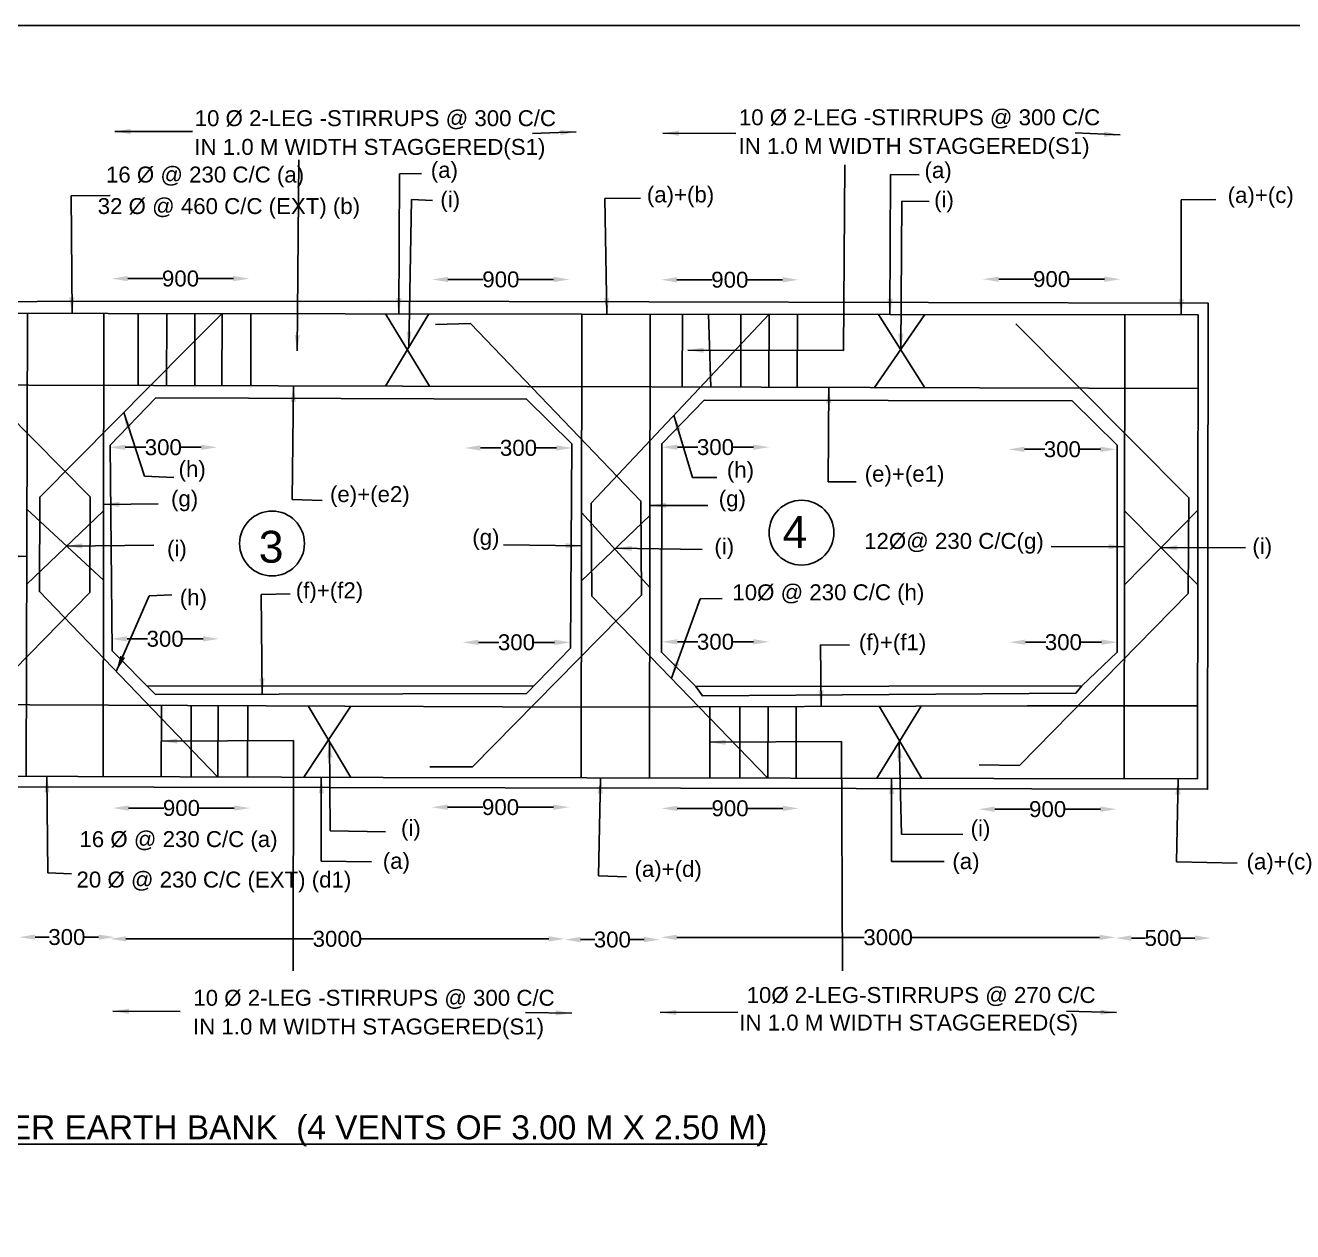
# Model space of a CAD drawing. Header units: millimetres. Extents: x 5124 to 2462168, y 2311 to 44348543.
# Drawn here: x 2458739 to 2460330, y 44347027 to 44348543 of the extents above; entities that cross this region are included whole.
import ezdxf

# ---------------------------------------------------------------- set-up
doc = ezdxf.new("R2010")
doc.units = ezdxf.units.MM
doc.header["$MEASUREMENT"] = 0
for name, color, linetype in [('DIMENSION', 7, 'Continuous'), ('DRAWING', 2, 'Continuous'), ('TEXT', 7, 'Continuous')]:
    doc.layers.add(name, color=color, linetype=linetype)
doc.styles.get("Standard").update_dxf_attribs({"font": 'arial.ttf', "height": 20})
doc.dimstyles.get("Standard").update_dxf_attribs({"dimtxt": 20, "dimasz": 20, "dimexe": 0.18, "dimexo": 0.0625, "dimgap": 0.09, "dimtad": 0, "dimdec": 0, "dimzin": 0, "dimdsep": 46, "dimtxsty": 'Standard', "dimcen": 0.09, "dimse1": 1, "dimse2": 1, "dimadec": 0, "dimazin": 0, "dimtfac": 1, "dimtdec": 0, "dimtofl": 0, "dimtmove": 0, "dimatfit": 3, "dimfxl": 1, "dimtolj": 1, "dimtzin": 0, "dimarcsym": 0})

# ---------------------------------------------------------------- blocks, each defined once
blk = doc.blocks.new('*D65')
at = {"layer": 'Defpoints', "color": 0, "transparency": 16777216}
for p in [(2458979.6, 44348014.7), (2458844.2, 44348013.3), (2458979.6, 44348012.5)]:
    blk.add_point(p, dxfattribs=at)
at = {"layer": 'DIMENSION', "color": 0, "lineweight": -2, "transparency": 16777216}
for p, q in [((2458864.2, 44348012.5), (2458889.8, 44348012.5)), ((2458959.6, 44348012.5), (2458934.1, 44348012.5))]:
    blk.add_line(p, q, dxfattribs=at)
at = {"layer": 'DIMENSION', "color": 0, "transparency": 16777216}
for points in [[(2458864.2, 44348015.8), (2458864.2, 44348009.2), (2458844.2, 44348012.5)], [(2458959.6, 44348015.8), (2458959.6, 44348009.2), (2458979.6, 44348012.5)]]:
    blk.add_solid(points, dxfattribs=at)
at = {"layer": 'DIMENSION', "color": 0, "transparency": 16777216, "insert": (2458911.9, 44348012.5), "char_height": 20, "attachment_point": 5}
blk.add_mtext('\\A1;300', dxfattribs=at)
blk = doc.blocks.new('*D66')
at = {"layer": 'Defpoints', "color": 0, "transparency": 16777216}
for p in [(2459290.2, 44348012.6), (2459425.6, 44348013.9), (2459425.6, 44348011.7)]:
    blk.add_point(p, dxfattribs=at)
at = {"layer": 'DIMENSION', "color": 0, "lineweight": -2, "transparency": 16777216}
for p, q in [((2459310.2, 44348011.7), (2459335.7, 44348011.7)), ((2459405.6, 44348011.7), (2459380, 44348011.7))]:
    blk.add_line(p, q, dxfattribs=at)
at = {"layer": 'DIMENSION', "color": 0, "transparency": 16777216}
for points in [[(2459310.2, 44348015.1), (2459310.2, 44348008.4), (2459290.2, 44348011.7)], [(2459405.6, 44348015.1), (2459405.6, 44348008.4), (2459425.6, 44348011.7)]]:
    blk.add_solid(points, dxfattribs=at)
at = {"layer": 'DIMENSION', "color": 0, "transparency": 16777216, "insert": (2459357.9, 44348011.7), "char_height": 20, "attachment_point": 5}
blk.add_mtext('\\A1;300', dxfattribs=at)
blk = doc.blocks.new('*D67')
at = {"layer": 'Defpoints', "color": 0, "transparency": 16777216}
for p in [(2459672.9, 44348014.8), (2459537.6, 44348013.5), (2459672.9, 44348012.7)]:
    blk.add_point(p, dxfattribs=at)
at = {"layer": 'DIMENSION', "color": 0, "lineweight": -2, "transparency": 16777216}
for p, q in [((2459557.6, 44348012.7), (2459583.1, 44348012.7)), ((2459652.9, 44348012.7), (2459627.4, 44348012.7))]:
    blk.add_line(p, q, dxfattribs=at)
at = {"layer": 'DIMENSION', "color": 0, "transparency": 16777216}
for points in [[(2459557.6, 44348016), (2459557.6, 44348009.3), (2459537.6, 44348012.7)], [(2459652.9, 44348016), (2459652.9, 44348009.3), (2459672.9, 44348012.7)]]:
    blk.add_solid(points, dxfattribs=at)
at = {"layer": 'DIMENSION', "color": 0, "transparency": 16777216, "insert": (2459605.3, 44348012.7), "char_height": 20, "attachment_point": 5}
blk.add_mtext('\\A1;300', dxfattribs=at)
blk = doc.blocks.new('*D68')
at = {"layer": 'Defpoints', "color": 0, "transparency": 16777216}
for p in [(2459973.2, 44348010.8), (2460108.6, 44348012.1), (2460108.6, 44348010)]:
    blk.add_point(p, dxfattribs=at)
at = {"layer": 'DIMENSION', "color": 0, "lineweight": -2, "transparency": 16777216}
for p, q in [((2459993.2, 44348010), (2460018.8, 44348010)), ((2460088.6, 44348010), (2460063.1, 44348010))]:
    blk.add_line(p, q, dxfattribs=at)
at = {"layer": 'DIMENSION', "color": 0, "transparency": 16777216}
for points in [[(2459993.2, 44348013.3), (2459993.2, 44348006.6), (2459973.2, 44348010)], [(2460088.6, 44348013.3), (2460088.6, 44348006.6), (2460108.6, 44348010)]]:
    blk.add_solid(points, dxfattribs=at)
at = {"layer": 'DIMENSION', "color": 0, "transparency": 16777216, "insert": (2460040.9, 44348010), "char_height": 20, "attachment_point": 5}
blk.add_mtext('\\A1;300', dxfattribs=at)
blk = doc.blocks.new('*D69')
at = {"layer": 'Defpoints', "color": 0, "transparency": 16777216}
for p in [(2459974.6, 44347768.5), (2460109.9, 44347769.9), (2460109.9, 44347767.7)]:
    blk.add_point(p, dxfattribs=at)
at = {"layer": 'DIMENSION', "color": 0, "lineweight": -2, "transparency": 16777216}
for p, q in [((2459994.6, 44347767.7), (2460020.1, 44347767.7)), ((2460089.9, 44347767.7), (2460064.4, 44347767.7))]:
    blk.add_line(p, q, dxfattribs=at)
at = {"layer": 'DIMENSION', "color": 0, "transparency": 16777216}
for points in [[(2459994.6, 44347771.1), (2459994.6, 44347764.4), (2459974.6, 44347767.7)], [(2460089.9, 44347771.1), (2460089.9, 44347764.4), (2460109.9, 44347767.7)]]:
    blk.add_solid(points, dxfattribs=at)
at = {"layer": 'DIMENSION', "color": 0, "transparency": 16777216, "insert": (2460042.2, 44347767.7), "char_height": 20, "attachment_point": 5}
blk.add_mtext('\\A1;300', dxfattribs=at)
blk = doc.blocks.new('*D70')
at = {"layer": 'Defpoints', "color": 0, "transparency": 16777216}
for p in [(2459537.6, 44347769), (2459673, 44347770.4), (2459673, 44347768.2)]:
    blk.add_point(p, dxfattribs=at)
at = {"layer": 'DIMENSION', "color": 0, "lineweight": -2, "transparency": 16777216}
for p, q in [((2459557.6, 44347768.2), (2459583.1, 44347768.2)), ((2459653, 44347768.2), (2459627.4, 44347768.2))]:
    blk.add_line(p, q, dxfattribs=at)
at = {"layer": 'DIMENSION', "color": 0, "transparency": 16777216}
for points in [[(2459557.6, 44347771.6), (2459557.6, 44347764.9), (2459537.6, 44347768.2)], [(2459653, 44347771.6), (2459653, 44347764.9), (2459673, 44347768.2)]]:
    blk.add_solid(points, dxfattribs=at)
at = {"layer": 'DIMENSION', "color": 0, "transparency": 16777216, "insert": (2459605.3, 44347768.2), "char_height": 20, "attachment_point": 5}
blk.add_mtext('\\A1;300', dxfattribs=at)
blk = doc.blocks.new('*D71')
at = {"layer": 'Defpoints', "color": 0, "transparency": 16777216}
for p in [(2459287.7, 44347768.3), (2459423.1, 44347769.7), (2459423.1, 44347767.5)]:
    blk.add_point(p, dxfattribs=at)
at = {"layer": 'DIMENSION', "color": 0, "lineweight": -2, "transparency": 16777216}
for p, q in [((2459307.7, 44347767.5), (2459333.2, 44347767.5)), ((2459403.1, 44347767.5), (2459377.5, 44347767.5))]:
    blk.add_line(p, q, dxfattribs=at)
at = {"layer": 'DIMENSION', "color": 0, "transparency": 16777216}
for points in [[(2459307.7, 44347770.9), (2459307.7, 44347764.2), (2459287.7, 44347767.5)], [(2459403.1, 44347770.9), (2459403.1, 44347764.2), (2459423.1, 44347767.5)]]:
    blk.add_solid(points, dxfattribs=at)
at = {"layer": 'DIMENSION', "color": 0, "transparency": 16777216, "insert": (2459355.4, 44347767.5), "char_height": 20, "attachment_point": 5}
blk.add_mtext('\\A1;300', dxfattribs=at)
blk = doc.blocks.new('*D72')
at = {"layer": 'Defpoints', "color": 0, "transparency": 16777216}
for p in [(2458846.5, 44347772.7), (2458981.9, 44347774.1), (2458981.9, 44347771.9)]:
    blk.add_point(p, dxfattribs=at)
at = {"layer": 'DIMENSION', "color": 0, "lineweight": -2, "transparency": 16777216}
for p, q in [((2458866.5, 44347771.9), (2458892.1, 44347771.9)), ((2458961.9, 44347771.9), (2458936.4, 44347771.9))]:
    blk.add_line(p, q, dxfattribs=at)
at = {"layer": 'DIMENSION', "color": 0, "transparency": 16777216}
for points in [[(2458866.5, 44347775.2), (2458866.5, 44347768.6), (2458846.5, 44347771.9)], [(2458961.9, 44347775.2), (2458961.9, 44347768.6), (2458981.9, 44347771.9)]]:
    blk.add_solid(points, dxfattribs=at)
at = {"layer": 'DIMENSION', "color": 0, "transparency": 16777216, "insert": (2458914.2, 44347771.9), "char_height": 20, "attachment_point": 5}
blk.add_mtext('\\A1;300', dxfattribs=at)
blk = doc.blocks.new('*D96')
at = {"layer": 'Defpoints', "color": 0, "transparency": 16777216}
for p in [(2458848.3, 44347559), (2459021.1, 44347559.4), (2459021.1, 44347559)]:
    blk.add_point(p, dxfattribs=at)
at = {"layer": 'DIMENSION', "color": 0, "lineweight": -2, "transparency": 16777216}
for p, q in [((2458868.3, 44347559.4), (2458912.5, 44347559.4)), ((2459001.1, 44347559.4), (2458956.8, 44347559.4))]:
    blk.add_line(p, q, dxfattribs=at)
at = {"layer": 'DIMENSION', "color": 0, "transparency": 16777216}
for points in [[(2458868.3, 44347562.7), (2458868.3, 44347556.1), (2458848.3, 44347559.4)], [(2459001.1, 44347562.7), (2459001.1, 44347556.1), (2459021.1, 44347559.4)]]:
    blk.add_solid(points, dxfattribs=at)
at = {"layer": 'DIMENSION', "color": 0, "transparency": 16777216, "insert": (2458934.7, 44347559.4), "char_height": 20, "attachment_point": 5}
blk.add_mtext('\\A1;900', dxfattribs=at)
blk = doc.blocks.new('*D97')
at = {"layer": 'Defpoints', "color": 0, "transparency": 16777216}
for p in [(2459249, 44347560.1), (2459421.8, 44347560.5), (2459421.8, 44347560.1)]:
    blk.add_point(p, dxfattribs=at)
at = {"layer": 'DIMENSION', "color": 0, "lineweight": -2, "transparency": 16777216}
for p, q in [((2459269, 44347560.5), (2459313.3, 44347560.5)), ((2459401.8, 44347560.5), (2459357.6, 44347560.5))]:
    blk.add_line(p, q, dxfattribs=at)
at = {"layer": 'DIMENSION', "color": 0, "transparency": 16777216}
for points in [[(2459269, 44347563.8), (2459269, 44347557.1), (2459249, 44347560.5)], [(2459401.8, 44347563.8), (2459401.8, 44347557.1), (2459421.8, 44347560.5)]]:
    blk.add_solid(points, dxfattribs=at)
at = {"layer": 'DIMENSION', "color": 0, "transparency": 16777216, "insert": (2459335.4, 44347560.5), "char_height": 20, "attachment_point": 5}
blk.add_mtext('\\A1;900', dxfattribs=at)
blk = doc.blocks.new('*D98')
at = {"layer": 'Defpoints', "color": 0, "transparency": 16777216}
for p in [(2459537.2, 44347558.7), (2459710, 44347559), (2459710, 44347558.7)]:
    blk.add_point(p, dxfattribs=at)
at = {"layer": 'DIMENSION', "color": 0, "lineweight": -2, "transparency": 16777216}
for p, q in [((2459557.2, 44347559), (2459601.5, 44347559)), ((2459690, 44347559), (2459645.8, 44347559))]:
    blk.add_line(p, q, dxfattribs=at)
at = {"layer": 'DIMENSION', "color": 0, "transparency": 16777216}
for points in [[(2459557.2, 44347562.3), (2459557.2, 44347555.7), (2459537.2, 44347559)], [(2459690, 44347562.3), (2459690, 44347555.7), (2459710, 44347559)]]:
    blk.add_solid(points, dxfattribs=at)
at = {"layer": 'DIMENSION', "color": 0, "transparency": 16777216, "insert": (2459623.6, 44347559), "char_height": 20, "attachment_point": 5}
blk.add_mtext('\\A1;900', dxfattribs=at)
blk = doc.blocks.new('*D99')
at = {"layer": 'Defpoints', "color": 0, "transparency": 16777216}
for p in [(2459936, 44347557.6), (2460108.8, 44347558), (2460108.8, 44347557.6)]:
    blk.add_point(p, dxfattribs=at)
at = {"layer": 'DIMENSION', "color": 0, "lineweight": -2, "transparency": 16777216}
for p, q in [((2459956, 44347558), (2460000.3, 44347558)), ((2460088.8, 44347558), (2460044.6, 44347558))]:
    blk.add_line(p, q, dxfattribs=at)
at = {"layer": 'DIMENSION', "color": 0, "transparency": 16777216}
for points in [[(2459956, 44347561.3), (2459956, 44347554.6), (2459936, 44347558)], [(2460088.8, 44347561.3), (2460088.8, 44347554.6), (2460108.8, 44347558)]]:
    blk.add_solid(points, dxfattribs=at)
at = {"layer": 'DIMENSION', "color": 0, "transparency": 16777216, "insert": (2460022.4, 44347558), "char_height": 20, "attachment_point": 5}
blk.add_mtext('\\A1;900', dxfattribs=at)
blk = doc.blocks.new('*D100')
at = {"layer": 'Defpoints', "color": 0, "transparency": 16777216}
for p in [(2459941, 44348223.3), (2460113.8, 44348223.7), (2460113.8, 44348223.3)]:
    blk.add_point(p, dxfattribs=at)
at = {"layer": 'DIMENSION', "color": 0, "lineweight": -2, "transparency": 16777216}
for p, q in [((2459961, 44348223.7), (2460005.2, 44348223.7)), ((2460093.8, 44348223.7), (2460049.5, 44348223.7))]:
    blk.add_line(p, q, dxfattribs=at)
at = {"layer": 'DIMENSION', "color": 0, "transparency": 16777216}
for points in [[(2459961, 44348227), (2459961, 44348220.3), (2459941, 44348223.7)], [(2460093.8, 44348227), (2460093.8, 44348220.3), (2460113.8, 44348223.7)]]:
    blk.add_solid(points, dxfattribs=at)
at = {"layer": 'DIMENSION', "color": 0, "transparency": 16777216, "insert": (2460027.4, 44348223.7), "char_height": 20, "attachment_point": 5}
blk.add_mtext('\\A1;900', dxfattribs=at)
blk = doc.blocks.new('*D101')
at = {"layer": 'Defpoints', "color": 0, "transparency": 16777216}
for p in [(2459536.9, 44348222.6), (2459709.6, 44348222.9), (2459709.6, 44348222.6)]:
    blk.add_point(p, dxfattribs=at)
at = {"layer": 'DIMENSION', "color": 0, "lineweight": -2, "transparency": 16777216}
for p, q in [((2459556.9, 44348222.9), (2459601.1, 44348222.9)), ((2459689.6, 44348222.9), (2459645.4, 44348222.9))]:
    blk.add_line(p, q, dxfattribs=at)
at = {"layer": 'DIMENSION', "color": 0, "transparency": 16777216}
for points in [[(2459556.9, 44348226.3), (2459556.9, 44348219.6), (2459536.9, 44348222.9)], [(2459689.6, 44348226.3), (2459689.6, 44348219.6), (2459709.6, 44348222.9)]]:
    blk.add_solid(points, dxfattribs=at)
at = {"layer": 'DIMENSION', "color": 0, "transparency": 16777216, "insert": (2459623.3, 44348222.9), "char_height": 20, "attachment_point": 5}
blk.add_mtext('\\A1;900', dxfattribs=at)
blk = doc.blocks.new('*D102')
at = {"layer": 'Defpoints', "color": 0, "transparency": 16777216}
for p in [(2459249.4, 44348223), (2459422.1, 44348223.3), (2459422.1, 44348223)]:
    blk.add_point(p, dxfattribs=at)
at = {"layer": 'DIMENSION', "color": 0, "lineweight": -2, "transparency": 16777216}
for p, q in [((2459269.4, 44348223.3), (2459313.6, 44348223.3)), ((2459402.1, 44348223.3), (2459357.9, 44348223.3))]:
    blk.add_line(p, q, dxfattribs=at)
at = {"layer": 'DIMENSION', "color": 0, "transparency": 16777216}
for points in [[(2459269.4, 44348226.7), (2459269.4, 44348220), (2459249.4, 44348223.3)], [(2459402.1, 44348226.7), (2459402.1, 44348220), (2459422.1, 44348223.3)]]:
    blk.add_solid(points, dxfattribs=at)
at = {"layer": 'DIMENSION', "color": 0, "transparency": 16777216, "insert": (2459335.8, 44348223.3), "char_height": 20, "attachment_point": 5}
blk.add_mtext('\\A1;900', dxfattribs=at)
blk = doc.blocks.new('*D103')
at = {"layer": 'Defpoints', "color": 0, "transparency": 16777216}
for p in [(2458847.2, 44348224.1), (2459019.9, 44348224.4), (2459019.9, 44348224.1)]:
    blk.add_point(p, dxfattribs=at)
at = {"layer": 'DIMENSION', "color": 0, "lineweight": -2, "transparency": 16777216}
for p, q in [((2458867.2, 44348224.4), (2458911.4, 44348224.4)), ((2458999.9, 44348224.4), (2458955.7, 44348224.4))]:
    blk.add_line(p, q, dxfattribs=at)
at = {"layer": 'DIMENSION', "color": 0, "transparency": 16777216}
for points in [[(2458867.2, 44348227.8), (2458867.2, 44348221.1), (2458847.2, 44348224.4)], [(2458999.9, 44348227.8), (2458999.9, 44348221.1), (2459019.9, 44348224.4)]]:
    blk.add_solid(points, dxfattribs=at)
at = {"layer": 'DIMENSION', "color": 0, "transparency": 16777216, "insert": (2458933.5, 44348224.4), "char_height": 20, "attachment_point": 5}
blk.add_mtext('\\A1;900', dxfattribs=at)
blk = doc.blocks.new('*D125')
at = {"layer": 'Defpoints', "color": 0, "transparency": 16777216}
for p in [(2458731, 44347398.2), (2458850.6, 44347398.3), (2458850.6, 44347397.3)]:
    blk.add_point(p, dxfattribs=at)
at = {"layer": 'DIMENSION', "color": 0, "lineweight": -2, "transparency": 16777216}
for p, q in [((2458751, 44347397.3), (2458768.6, 44347397.3)), ((2458830.6, 44347397.3), (2458812.9, 44347397.3))]:
    blk.add_line(p, q, dxfattribs=at)
at = {"layer": 'DIMENSION', "color": 0, "transparency": 16777216}
for points in [[(2458751, 44347400.6), (2458751, 44347394), (2458731, 44347397.3)], [(2458830.6, 44347400.6), (2458830.6, 44347394), (2458850.6, 44347397.3)]]:
    blk.add_solid(points, dxfattribs=at)
at = {"layer": 'DIMENSION', "color": 0, "transparency": 16777216, "insert": (2458790.8, 44347397.3), "char_height": 20, "attachment_point": 5}
blk.add_mtext('\\A1;300', dxfattribs=at)
blk = doc.blocks.new('*D126')
at = {"layer": 'Defpoints', "color": 0, "transparency": 16777216}
for p in [(2458845, 44347398.8), (2459416, 44347395.1), (2459416, 44347395.1)]:
    blk.add_point(p, dxfattribs=at)
at = {"layer": 'DIMENSION', "color": 0, "lineweight": -2, "transparency": 16777216}
for p, q in [((2458865, 44347395.1), (2459100.6, 44347395.1)), ((2459396, 44347395.1), (2459160.4, 44347395.1))]:
    blk.add_line(p, q, dxfattribs=at)
at = {"layer": 'DIMENSION', "color": 0, "transparency": 16777216}
for points in [[(2458865, 44347398.4), (2458865, 44347391.8), (2458845, 44347395.1)], [(2459396, 44347398.4), (2459396, 44347391.8), (2459416, 44347395.1)]]:
    blk.add_solid(points, dxfattribs=at)
at = {"layer": 'DIMENSION', "color": 0, "transparency": 16777216, "insert": (2459130.5, 44347395.1), "char_height": 20, "attachment_point": 5}
blk.add_mtext('\\A1;3000', dxfattribs=at)
blk = doc.blocks.new('*D127')
at = {"layer": 'Defpoints', "color": 0, "transparency": 16777216}
for p in [(2459416, 44347395.1), (2459535.6, 44347395.3), (2459535.6, 44347394.2)]:
    blk.add_point(p, dxfattribs=at)
at = {"layer": 'DIMENSION', "color": 0, "lineweight": -2, "transparency": 16777216}
for p, q in [((2459436, 44347394.2), (2459453.6, 44347394.2)), ((2459515.6, 44347394.2), (2459497.9, 44347394.2))]:
    blk.add_line(p, q, dxfattribs=at)
at = {"layer": 'DIMENSION', "color": 0, "transparency": 16777216}
for points in [[(2459436, 44347397.6), (2459436, 44347390.9), (2459416, 44347394.2)], [(2459515.6, 44347397.6), (2459515.6, 44347390.9), (2459535.6, 44347394.2)]]:
    blk.add_solid(points, dxfattribs=at)
at = {"layer": 'DIMENSION', "color": 0, "transparency": 16777216, "insert": (2459475.8, 44347394.2), "char_height": 20, "attachment_point": 5}
blk.add_mtext('\\A1;300', dxfattribs=at)
blk = doc.blocks.new('*D128')
at = {"layer": 'Defpoints', "color": 0, "transparency": 16777216}
for p in [(2459536.7, 44347400.6), (2460107.6, 44347397), (2460107.6, 44347397)]:
    blk.add_point(p, dxfattribs=at)
at = {"layer": 'DIMENSION', "color": 0, "lineweight": -2, "transparency": 16777216}
for p, q in [((2459556.7, 44347397), (2459792.2, 44347397)), ((2460087.6, 44347397), (2459852, 44347397))]:
    blk.add_line(p, q, dxfattribs=at)
at = {"layer": 'DIMENSION', "color": 0, "transparency": 16777216}
for points in [[(2459556.7, 44347400.3), (2459556.7, 44347393.6), (2459536.7, 44347397)], [(2460087.6, 44347400.3), (2460087.6, 44347393.6), (2460107.6, 44347397)]]:
    blk.add_solid(points, dxfattribs=at)
at = {"layer": 'DIMENSION', "color": 0, "transparency": 16777216, "insert": (2459822.1, 44347397), "char_height": 20, "attachment_point": 5}
blk.add_mtext('\\A1;3000', dxfattribs=at)
blk = doc.blocks.new('*D129')
at = {"layer": 'Defpoints', "color": 0, "transparency": 16777216}
for p in [(2460107.6, 44347397), (2460227.2, 44347397.1), (2460227.2, 44347396.1)]:
    blk.add_point(p, dxfattribs=at)
at = {"layer": 'DIMENSION', "color": 0, "lineweight": -2, "transparency": 16777216}
for p, q in [((2460127.6, 44347396.1), (2460145.2, 44347396.1)), ((2460207.2, 44347396.1), (2460189.5, 44347396.1))]:
    blk.add_line(p, q, dxfattribs=at)
at = {"layer": 'DIMENSION', "color": 0, "transparency": 16777216}
for points in [[(2460127.6, 44347399.4), (2460127.6, 44347392.7), (2460107.6, 44347396.1)], [(2460207.2, 44347399.4), (2460207.2, 44347392.7), (2460227.2, 44347396.1)]]:
    blk.add_solid(points, dxfattribs=at)
at = {"layer": 'DIMENSION', "color": 0, "transparency": 16777216, "insert": (2460167.4, 44347396.1), "char_height": 20, "attachment_point": 5}
blk.add_mtext('\\A1;500', dxfattribs=at)

msp = doc.modelspace()

# ---------------------------------------------------------------- linework, layer by layer
at = {"layer": 'DRAWING', "color": 0}
msp.add_lwpolyline([(2462167.6, 44348542.5), (2456684.6, 44348542.5), (2456684.6, 44344623), (2462167.6, 44344623)], close=True, dxfattribs=at)
for points in [[(2457355.7, 44348194.9), (2457919, 44348194.7), (2459170.5, 44348196.2), (2460224.2, 44348193.5), (2460223.3, 44347583), (2457355.7, 44347588.4), (2457355.7, 44348194.9)], [(2457372.1, 44348179.9), (2458545, 44348181), (2459437.6, 44348179.9), (2460211.3, 44348178.9), (2460210.8, 44347596.3), (2459188.2, 44347597.8), (2458548.8, 44347599.7), (2457370.3, 44347601.1), (2457372.1, 44348179.9)], [(2458741.2, 44348180.7), (2458739.5, 44347599.2)], [(2458980.5, 44347598.4), (2458756.4, 44347831.4), (2458756.8, 44347950), (2458943.3, 44348137.8), (2458985.8, 44348180.4)], [(2458836.3, 44347598.9), (2458837.1, 44348180.6)], [(2458880.5, 44348180.6), (2458880.2, 44348090.2)], [(2458916.4, 44348180.5), (2458916.1, 44348090.1)], [(2458951.6, 44348180.5), (2458951.3, 44348090)], [(2458985.8, 44348180.4), (2458985.6, 44348089.9)], [(2459022, 44348180.4), (2459021.7, 44348089.8)], [(2459245.5, 44348180.1), (2459190.8, 44348089.3)], [(2459190.9, 44348180.2), (2459246.3, 44348089.1)], [(2459437.6, 44348179.9), (2459436.7, 44347597.5)], [(2459671.2, 44347597.1), (2459450.1, 44347825.7), (2459449, 44347942.3), (2459672.8, 44348179.6)], [(2459522.5, 44347597.3), (2459523.3, 44348179.7)], [(2459563.7, 44348179.7), (2459563.4, 44348088.2)], [(2459596.7, 44348179.6), (2459599.5, 44348088.1)], [(2459637.3, 44348179.6), (2459637, 44348088)], [(2459672.8, 44348179.6), (2459672.5, 44348087.9)], [(2459708.1, 44348179.5), (2459707.8, 44348087.8)], [(2459868.4, 44348179.3), (2459804.8, 44348087.5)], [(2459810.1, 44348179.4), (2459868.3, 44348087.3)], [(2460119.5, 44348179), (2460118.6, 44347596.4)], [(2458553.9, 44347616.9), (2458609.4, 44347615.7), (2458819.7, 44347830.3), (2458820.2, 44347950.3), (2458641.9, 44348130.4), (2458605, 44348167.6), (2458554.8, 44348169.6)], [(2459246.5, 44347611.3), (2459300, 44347611), (2459512.4, 44347826.6), (2459511.6, 44347945), (2459297.6, 44348168.2), (2459253.9, 44348166.8)], [(2459987.1, 44347613), (2460199, 44347828.9), (2460199.9, 44347949.2), (2459982.6, 44348167.4)], [(2460211.2, 44348086.3), (2459525.3, 44348088.3), (2458743.1, 44348090.6), (2457976, 44348092.9), (2457371.8, 44348089.5)], [(2458847.5, 44347756.9), (2458902.2, 44347702.2), (2459368, 44347703.3), (2459423.1, 44347760.1), (2459425, 44348016.8), (2459368.1, 44348073), (2458902.7, 44348074.7), (2458845.1, 44348015.1), (2458847.5, 44347756.9)], [(2459580.8, 44347711.9), (2459537.5, 44347755.2), (2459537.9, 44348017), (2459591.2, 44348071.8)], [(2459591.2, 44348071.8), (2460053.3, 44348070.8), (2460109.6, 44348015.1), (2460109.8, 44347755.2), (2460065.5, 44347712.8), (2459580.8, 44347711.9), (2459588.9, 44347700.4), (2460058, 44347703.8), (2460065.5, 44347712.8)], [(2458740.5, 44347934.7), (2458836.7, 44347845.6)], [(2458836.8, 44347932.9), (2458740.2, 44347840.3)], [(2459523, 44347926.7), (2459437.1, 44347844.7)], [(2459437.2, 44347930.5), (2459522.8, 44347836.3)], [(2460211.1, 44347933.6), (2460119, 44347839.8)], [(2460119.1, 44347932.6), (2460211, 44347839.8)], [(2458891.8, 44347712.5), (2459377.2, 44347712.8)], [(2457370.6, 44347694.7), (2458744.1, 44347689), (2459436.5, 44347686.2), (2459997, 44347687.9), (2460210.9, 44347687.7)], [(2458909.6, 44347688.4), (2458909.3, 44347598.7)], [(2458947, 44347688.2), (2458946.7, 44347598.5)], [(2458980.8, 44347688.1), (2458980.5, 44347598.4)], [(2459018, 44347687.9), (2459017.7, 44347598.3)], [(2459147.6, 44347687.4), (2459088.4, 44347598.1)], [(2459093.9, 44347687.6), (2459147.6, 44347597.9)], [(2459598.3, 44347686.7), (2459598.1, 44347597.2)], [(2459635.9, 44347686.8), (2459635.7, 44347597.2)], [(2459671.4, 44347686.9), (2459671.2, 44347597.1)], [(2459706.6, 44347687), (2459706.5, 44347597.1)], [(2459863.6, 44347687.5), (2459808, 44347596.9)], [(2459810.7, 44347687.3), (2459863.9, 44347596.8)], [(2459987.1, 44347613), (2459936.5, 44347613.7)]]:
    msp.add_lwpolyline(points, dxfattribs=at)
for centre in [(2459713.3, 44347905.3), (2459048.5, 44347891.7)]:
    msp.add_circle(centre, 40.7, dxfattribs=at)

# ---------------------------------------------------------------- texts
for s, height, p in [('4', 40, (2459689.7, 44347886.1)), ('3', 40, (2459031.8, 44347867.6)), ('%%UR.C.C DETAIL OF BOX UNDER EARTH BANK  (4 VENTS OF 3.00 M X 2.50 M)', 30, (2458173.1, 44347143.4))]:
    msp.add_text(s, height=height, dxfattribs=at).set_placement(p)
at = {"layer": 'TEXT', "color": 0}
for s, p in [('10 Ø 2-LEG -STIRRUPS @ 300 C/C', (2458951.3, 44348415.9)), ('10 Ø 2-LEG -STIRRUPS @ 300 C/C', (2459634.7, 44348417)), ('IN 1.0 M WIDTH STAGGERED(S1)', (2458950.9, 44348379.8)), ('IN 1.0 M WIDTH STAGGERED(S1)', (2459634.3, 44348381)), ('16 Ø @ 230 C/C (a)', (2458839.9, 44348345.1)), ('(a)', (2459247.8, 44348350.9)), ('(a)', (2459867.8, 44348350.6)), ('(a)', (2459867.8, 44348350.6)), ('(i)', (2459259.8, 44348314)), ('(a)+(b)', (2459519.1, 44348320.1)), ('(i)', (2459879.9, 44348313.8)), ('(i)', (2459879.9, 44348313.8)), ('(a)+(c)', (2460248.5, 44348319.4)), ('32 Ø @ 460 C/C (EXT) (b)', (2458829.5, 44348305.5)), ('(h)', (2458931.1, 44347975.4)), ('(h)', (2459619.6, 44347974.3)), ('(e)+(e1)', (2459792.7, 44347969.3)), ('(g)', (2458921.6, 44347938.2)), ('(e)+(e2)', (2459121.2, 44347943.7)), ('(g)', (2459609.4, 44347938.1)), ('(g)', (2459299.9, 44347889.7)), ('12Ø@ 230 C/C(g)', (2459792, 44347884.9)), ('(i)', (2458916.6, 44347875.5)), ('(i)', (2459603.9, 44347878.1)), ('(i)', (2460279.5, 44347878.5)), ('(f)+(f2)', (2459078.3, 44347822.9)), ('10Ø @ 230 C/C (h)', (2459626.5, 44347820.4)), ('(h)', (2458932.6, 44347814.1)), ('(f)+(f1)', (2459785.4, 44347757.7)), ('(i)', (2459210.4, 44347524.4)), ('(i)', (2459925.7, 44347524)), ('16 Ø @ 230 C/C (a)', (2458806.6, 44347510.4)), ('(a)', (2459187.5, 44347483.1)), ('(a)+(d)', (2459503.6, 44347472.9)), ('(a)', (2459902.8, 44347482.7)), ('(a)+(c)', (2460272.2, 44347482.3)), ('20 Ø @ 230 C/C (EXT) (d1)', (2458802.9, 44347459.6)), ('10 Ø 2-LEG -STIRRUPS @ 300 C/C', (2458949.6, 44347311.1)), ('10Ø 2-LEG-STIRRUPS @ 270 C/C', (2459644.4, 44347314.6)), ('IN 1.0 M WIDTH STAGGERED(S)', (2459635.2, 44347280)), ('IN 1.0 M WIDTH STAGGERED(S1)', (2458949.2, 44347275))]:
    msp.add_text(s, height=20, dxfattribs=at).set_placement(p)

# ---------------------------------------------------------------- dimensions: what is measured, and where the dimension line sits
at = {"layer": 'DIMENSION', "color": 0}
for base, p1, p2, text, picture, middle in [((2459019.9, 44348224.4), (2458847.2, 44348224.1), (2459019.9, 44348224.1), '900', '*D103', (2458933.5, 44348224.4)), ((2459422.1, 44348223.3), (2459249.4, 44348223), (2459422.1, 44348223), '900', '*D102', (2459335.8, 44348223.3)), ((2459709.6, 44348222.9), (2459536.9, 44348222.6), (2459709.6, 44348222.6), '900', '*D101', (2459623.3, 44348222.9)), ((2460113.8, 44348223.7), (2459941, 44348223.3), (2460113.8, 44348223.3), '900', '*D100', (2460027.4, 44348223.7)), ((2458979.6, 44348012.5), (2458844.2, 44348013.3), (2458979.6, 44348014.7), '300', '*D65', (2458911.9, 44348012.5)), ((2459425.6, 44348011.7), (2459290.2, 44348012.6), (2459425.6, 44348013.9), '300', '*D66', (2459357.9, 44348011.7)), ((2459672.9, 44348012.7), (2459537.6, 44348013.5), (2459672.9, 44348014.8), '300', '*D67', (2459605.3, 44348012.7)), ((2460108.6, 44348010), (2459973.2, 44348010.8), (2460108.6, 44348012.1), '300', '*D68', (2460040.9, 44348010)), ((2458981.9, 44347771.9), (2458846.5, 44347772.7), (2458981.9, 44347774.1), '300', '*D72', (2458914.2, 44347771.9)), ((2459423.1, 44347767.5), (2459287.7, 44347768.3), (2459423.1, 44347769.7), '300', '*D71', (2459355.4, 44347767.5)), ((2459673, 44347768.2), (2459537.6, 44347769), (2459673, 44347770.4), '300', '*D70', (2459605.3, 44347768.2)), ((2460109.9, 44347767.7), (2459974.6, 44347768.5), (2460109.9, 44347769.9), '300', '*D69', (2460042.2, 44347767.7)), ((2459021.1, 44347559.4), (2458848.3, 44347559), (2459021.1, 44347559), '900', '*D96', (2458934.7, 44347559.4)), ((2459421.8, 44347560.5), (2459249, 44347560.1), (2459421.8, 44347560.1), '900', '*D97', (2459335.4, 44347560.5)), ((2459710, 44347559), (2459537.2, 44347558.7), (2459710, 44347558.7), '900', '*D98', (2459623.6, 44347559)), ((2460108.8, 44347558), (2459936, 44347557.6), (2460108.8, 44347557.6), '900', '*D99', (2460022.4, 44347558)), ((2458850.6, 44347397.3), (2458731, 44347398.2), (2458850.6, 44347398.3), '300', '*D125', (2458790.8, 44347397.3)), ((2460107.6, 44347397), (2459536.7, 44347400.6), (2460107.6, 44347397), '3000', '*D128', (2459822.1, 44347397)), ((2459416, 44347395.1), (2458845, 44347398.8), (2459416, 44347395.1), '3000', '*D126', (2459130.5, 44347395.1)), ((2459535.6, 44347394.2), (2459416, 44347395.1), (2459535.6, 44347395.3), '300', '*D127', (2459475.8, 44347394.2)), ((2460227.2, 44347396.1), (2460107.6, 44347397), (2460227.2, 44347397.1), '500', '*D129', (2460167.4, 44347396.1))]:
    dim = msp.add_linear_dim(base=base, p1=p1, p2=p2, text=text, dimstyle='Standard', dxfattribs=at)
    dim.commit()
    dim.dimension.update_dxf_attribs({"geometry": picture, "text_midpoint": middle})

# ---------------------------------------------------------------- leaders
for points in [[(2458850.9, 44348409.1), (2458948.6, 44348409.3)], [(2459430.4, 44348408.6), (2459375.4, 44348406.5)], [(2459539.4, 44348407.1), (2459630.7, 44348406.5)], [(2460113.3, 44348404.9), (2460057.1, 44348407.4)], [(2459080, 44348133.6), (2459082.1, 44348373.5)], [(2459570.4, 44348134.5), (2459766.2, 44348134), (2459767.7, 44348367.4)], [(2459207.6, 44348180.1), (2459208.6, 44348355.8), (2459236, 44348356.6)], [(2459824.4, 44348179.4), (2459825.3, 44348355.2), (2459861, 44348354.9)], [(2458797.3, 44348180.7), (2458796.3, 44348328.5), (2458845.3, 44348328.8)], [(2459220.1, 44348137.9), (2459223.7, 44348323.9), (2459250, 44348322.7)], [(2459469, 44348179.8), (2459466.2, 44348324.9), (2459511.2, 44348325.5)], [(2459837.9, 44348135.3), (2459839.4, 44348321.6), (2459873.8, 44348321.1)], [(2460190.2, 44348178.9), (2460190.2, 44348323.3), (2460233.7, 44348323.9)], [(2459075.3, 44348089.6), (2459073.6, 44347947), (2459111.6, 44347945.6)], [(2459747.6, 44348087.7), (2459746.9, 44347969.1), (2459781.8, 44347969.1)], [(2458862.2, 44348056.1), (2458888.4, 44347976.3), (2458925.1, 44347974.8)], [(2459553.2, 44348052.8), (2459576.3, 44347974.7), (2459606.9, 44347974.7)], [(2458836.8, 44347940.6), (2458905.3, 44347941.5)], [(2459523, 44347939.6), (2459595.6, 44347939.6)], [(2458790.4, 44347888.5), (2458899.9, 44347889.4)], [(2459437.2, 44347888.7), (2459339.1, 44347890)], [(2459480, 44347885.7), (2459588.5, 44347884.3)], [(2460119, 44347887.7), (2460026.7, 44347887.9)], [(2460165.1, 44347886.2), (2460270.9, 44347886.7)], [(2458740.3, 44347875.6), (2458655.2, 44347875.2)], [(2458852.9, 44347731), (2458894, 44347825.8), (2458922.6, 44347827.1)], [(2459036.1, 44347702.5), (2459034.9, 44347827.8), (2459071.2, 44347828.4)], [(2459549.9, 44347722.5), (2459586.1, 44347822.2), (2459613.5, 44347822.5)], [(2459738.2, 44347687.1), (2459737, 44347764.4), (2459773.6, 44347764.2)], [(2458909.5, 44347643.5), (2459075.5, 44347644.2), (2459075.1, 44347355)], [(2459120.8, 44347642.8), (2459121.4, 44347530.7), (2459191, 44347529.5)], [(2459598.2, 44347642), (2459763.6, 44347643.1), (2459765, 44347354.9)], [(2459835.8, 44347642.2), (2459839.1, 44347526.6), (2459916, 44347526.4)], [(2458765.7, 44347599.1), (2458766.9, 44347478), (2458796.7, 44347476.8)], [(2459110.3, 44347598.1), (2459110.3, 44347492.5), (2459173.2, 44347491.9)], [(2459461.1, 44347597.4), (2459458.6, 44347474.3), (2459493.6, 44347473.1)], [(2459826.5, 44347596.9), (2459826.3, 44347492.4), (2459892.6, 44347492.2)], [(2460186.4, 44347596.3), (2460184.4, 44347491.8), (2460260.4, 44347490.1)], [(2458848.7, 44347304.3), (2458933, 44347303.8)], [(2459424.8, 44347301.9), (2459366.9, 44347302.7)], [(2459536, 44347302.6), (2459633.5, 44347302.9)], [(2460108.8, 44347302.5), (2460046.3, 44347304.4)]]:
    msp.add_leader(points, dimstyle='Standard', override={"dimgap": 0.09, "dimtad": 0}, dxfattribs=at)

doc.saveas('drawing.dxf')
